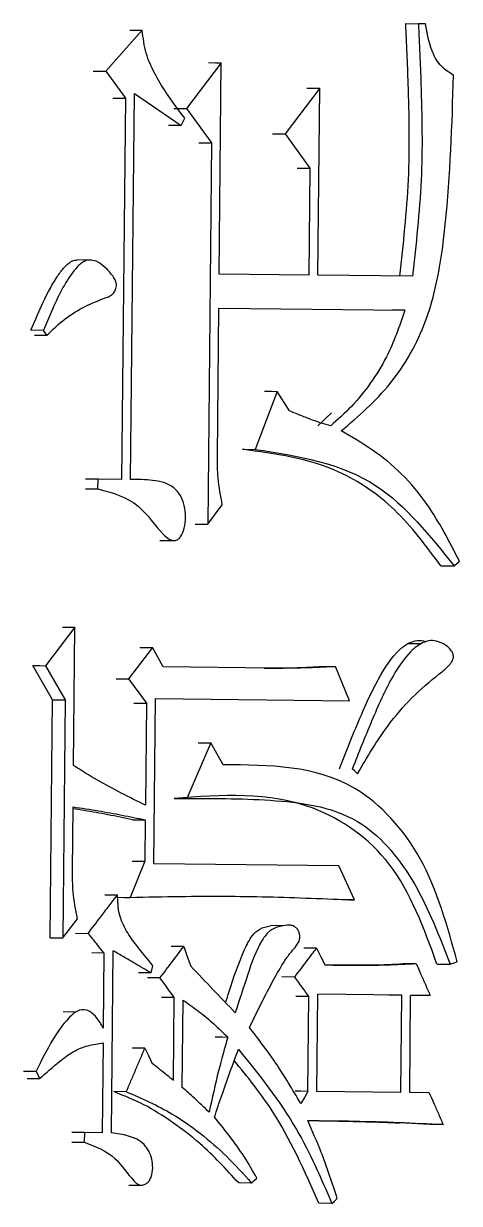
# Model space of a CAD drawing. Header units: millimetres. Extents: x 2344 to 4024, y 1094 to 2282.
# Drawn here: x 2973.693 to 2975.439, y 1245.222 to 1249.951 of the extents above; entities that cross this region are included whole.
import ezdxf

# ---------------------------------------------------------------- set-up
doc = ezdxf.new("R2010")
doc.units = ezdxf.units.MM

msp = doc.modelspace()

# ---------------------------------------------------------------- linework, layer by layer
at = {"color": 7, "linetype": 'Continuous', "lineweight": 25}
for p, q in [((2975.2228, 1249.9507), (2975.275, 1249.9503)), ((2975.3035, 1249.95), (2975.275, 1249.9503)), ((2974.1686, 1249.924), (2974.0222, 1249.7602)), ((2974.1184, 1249.9244), (2974.1687, 1249.924)), ((2974.0222, 1249.7602), (2974.1008, 1249.6522)), ((2974.485, 1249.7938), (2974.3462, 1249.6104)), ((2974.4766, 1248.9469), (2974.485, 1249.7938)), ((2974.1218, 1248.1233), (2974.1372, 1249.6712)), ((2974.1372, 1249.6712), (2974.3238, 1249.5425)), ((2974.8792, 1249.692), (2974.7411, 1249.5086)), ((2974.8718, 1248.9424), (2974.8792, 1249.692)), ((2974.1008, 1249.6522), (2974.0857, 1248.1238)), ((2974.3238, 1249.5425), (2974.3386, 1249.5716)), ((2974.3462, 1249.6104), (2974.4458, 1249.473)), ((2974.4458, 1249.473), (2974.4307, 1247.9446)), ((2974.7411, 1249.5086), (2974.8402, 1249.3711)), ((2974.8402, 1249.3711), (2974.836, 1248.9428)), ((2973.9574, 1249.0031), (2973.9071, 1249.0034)), ((2974.836, 1248.9428), (2974.4766, 1248.9469)), ((2975.2507, 1248.938), (2974.8718, 1248.9424)), ((2974.4694, 1248.2167), (2974.4753, 1248.8106)), ((2974.4753, 1248.8106), (2975.2208, 1248.8021)), ((2973.7723, 1248.7212), (2973.7222, 1248.7216)), ((2973.7867, 1248.7017), (2973.7724, 1248.7212)), ((2974.7094, 1248.4769), (2974.6208, 1248.2442)), ((2974.7588, 1248.3984), (2974.7094, 1248.4769)), ((2974.9266, 1248.3905), (2974.8714, 1248.3385)), ((2974.5695, 1248.2445), (2974.6208, 1248.2442)), ((2973.9915, 1248.1248), (2973.9414, 1248.1252)), ((2973.9911, 1248.0859), (2973.9915, 1248.1248)), ((2974.0857, 1248.1238), (2973.9915, 1248.1248)), ((2974.1522, 1248.124), (2974.1219, 1248.1242)), ((2973.941, 1248.0862), (2973.9911, 1248.0859)), ((2974.4307, 1247.9446), (2974.4891, 1248.0218)), ((2974.3799, 1247.9449), (2974.4307, 1247.9446)), ((2974.2391, 1247.8798), (2974.2896, 1247.8794)), ((2975.3648, 1247.7779), (2975.4173, 1247.7775)), ((2975.4173, 1247.7775), (2975.4388, 1247.7968)), ((2973.8986, 1247.532), (2973.7808, 1247.3775)), ((2973.8931, 1246.9771), (2973.8986, 1247.532)), ((2974.2092, 1247.4506), (2974.1139, 1247.3251)), ((2974.2518, 1247.3722), (2974.2092, 1247.4506)), ((2975.2836, 1247.4647), (2975.2313, 1247.465)), ((2973.8091, 1247.2407), (2973.7307, 1247.3779)), ((2973.7808, 1247.3775), (2973.8594, 1247.2403)), ((2974.6912, 1247.3672), (2974.2518, 1247.3722)), ((2974.9981, 1247.2371), (2974.9422, 1247.374)), ((2974.1139, 1247.3251), (2974.1853, 1247.2269)), ((2973.7996, 1246.2866), (2973.8091, 1247.2407)), ((2973.8594, 1247.2403), (2973.8499, 1246.2863)), ((2974.1853, 1247.2269), (2974.1812, 1246.818)), ((2974.2151, 1246.584), (2974.2216, 1247.246)), ((2974.2216, 1247.246), (2974.9981, 1247.2371)), ((2974.9466, 1247.2374), (2974.9981, 1247.2371)), ((2974.4436, 1247.0682), (2974.3476, 1246.8453)), ((2974.4931, 1246.98), (2974.4436, 1247.0682)), ((2973.8889, 1246.5585), (2973.8914, 1246.8116)), ((2974.1303, 1246.7599), (2974.1807, 1246.7596)), ((2974.1807, 1246.7596), (2974.179, 1246.5941)), ((2974.179, 1246.5941), (2974.1197, 1246.4487)), ((2974.1287, 1246.5945), (2974.179, 1246.5941)), ((2974.9558, 1246.5755), (2974.2151, 1246.584)), ((2975.0188, 1246.4385), (2974.9558, 1246.5755)), ((2974.019, 1246.4594), (2974.0692, 1246.4591)), ((2973.8499, 1246.2863), (2973.9088, 1246.3635)), ((2974.7333, 1246.3354), (2974.6818, 1246.3357)), ((2973.7996, 1246.2866), (2973.8499, 1246.2863)), ((2973.9017, 1246.3049), (2973.9517, 1246.3046)), ((2974.0162, 1246.226), (2973.966, 1246.2263)), ((2974.0132, 1245.9242), (2974.0162, 1246.226)), ((2974.0452, 1245.5052), (2974.0525, 1246.2353)), ((2974.2035, 1246.146), (2974.211, 1246.1751)), ((2975.2662, 1246.1825), (2975.2142, 1246.1829)), ((2975.4015, 1246.181), (2975.43, 1246.1904)), ((2974.2035, 1246.146), (2974.1531, 1246.1463)), ((2974.2394, 1246.1261), (2974.189, 1246.1264)), ((2974.7794, 1246.1297), (2974.7282, 1246.13)), ((2974.2964, 1246.0476), (2974.2459, 1246.0479)), ((2974.2932, 1245.7166), (2974.2964, 1246.0476)), ((2974.3289, 1245.6869), (2974.3324, 1246.0374)), ((2974.8322, 1245.6715), (2974.836, 1246.0511)), ((2974.8681, 1245.6711), (2974.8719, 1246.0605)), ((2975.2079, 1246.0566), (2974.8719, 1246.0605)), ((2975.2079, 1246.0566), (2975.156, 1246.057)), ((2975.204, 1245.6672), (2975.2079, 1246.0566)), ((2975.2397, 1245.6668), (2975.2435, 1246.0562)), ((2975.3219, 1246.0553), (2975.2435, 1246.0562)), ((2973.902, 1245.9892), (2973.8521, 1245.9896)), ((2974.009, 1245.5056), (2974.0126, 1245.8658)), ((2973.6932, 1245.7524), (2973.7429, 1245.752)), ((2973.7429, 1245.752), (2973.7572, 1245.7227)), ((2973.7074, 1245.723), (2973.7572, 1245.7227)), ((2974.1048, 1245.67), (2974.0545, 1245.6703)), ((2975.204, 1245.6672), (2974.8681, 1245.6711)), ((2975.3181, 1245.6659), (2975.2397, 1245.6668)), ((2973.9365, 1245.5064), (2973.8865, 1245.5068)), ((2973.9365, 1245.5064), (2973.9362, 1245.4675)), ((2974.009, 1245.5056), (2973.9365, 1245.5064)), ((2975.3213, 1245.5391), (2975.198, 1245.5449)), ((2973.8861, 1245.4678), (2973.9362, 1245.4675)), ((2974.1142, 1245.2962), (2974.1645, 1245.2959)), ((2974.6061, 1245.3041), (2974.5551, 1245.3044)), ((2974.9281, 1245.2225), (2974.8763, 1245.2228))]:
    msp.add_line(p, q, dxfattribs=at)
at = {"color": 7, "linetype": 'Continuous', "lineweight": 25, "flags": 128}
for points in [[(2973.9721, 1249.7605), (2974, 1249.7603), (2974.0222, 1249.7602)], [(2974.4343, 1249.7942), (2974.4625, 1249.794), (2974.485, 1249.7938)], [(2974.8279, 1249.6923), (2974.8565, 1249.6921), (2974.8792, 1249.692)], [(2974.0506, 1249.6525), (2974.0785, 1249.6523), (2974.1008, 1249.6522)], [(2974.2956, 1249.6108), (2974.3238, 1249.6106), (2974.3462, 1249.6104)], [(2974.3238, 1249.5425), (2974.2953, 1249.5427), (2974.2733, 1249.5429)], [(2974.3951, 1249.4733), (2974.4233, 1249.4731), (2974.4458, 1249.473)], [(2974.69, 1249.5089), (2974.7185, 1249.5087), (2974.7411, 1249.5086)], [(2974.7889, 1249.3715), (2974.8175, 1249.3713), (2974.8402, 1249.3711)], [(2975.2208, 1248.8021), (2975.2042, 1248.8022), (2975.1864, 1248.8023), (2975.169, 1248.8024)], [(2973.7365, 1248.702), (2973.754, 1248.7019), (2973.7703, 1248.7018), (2973.7867, 1248.7017)], [(2974.6583, 1248.4772), (2974.6867, 1248.477), (2974.7094, 1248.4769)], [(2973.8486, 1247.5323), (2973.8764, 1247.5321), (2973.8986, 1247.532)], [(2974.1588, 1247.4509), (2974.1869, 1247.4507), (2974.2092, 1247.4506)], [(2973.7311, 1247.3779), (2973.7588, 1247.3777), (2973.7808, 1247.3775)], [(2974.8904, 1247.3744), (2974.9195, 1247.3742), (2974.9422, 1247.374)], [(2974.0637, 1247.3254), (2974.0917, 1247.3252), (2974.1139, 1247.3251)], [(2973.8091, 1247.2407), (2973.8373, 1247.2405), (2973.8594, 1247.2403)], [(2974.1349, 1247.2272), (2974.163, 1247.227), (2974.1853, 1247.2269)], [(2974.3929, 1247.0685), (2974.4211, 1247.0683), (2974.4436, 1247.0682)], [(2975.031, 1246.9446), (2975.0256, 1246.9496), (2975.0177, 1246.957), (2975.0098, 1246.9643)], [(2974.297, 1246.8457), (2974.3094, 1246.8456), (2974.3222, 1246.8455), (2974.3476, 1246.8453)], [(2974.0691, 1246.4491), (2974.0974, 1246.4489), (2974.1197, 1246.4487)], [(2975.0188, 1246.4385), (2974.9898, 1246.4387), (2974.9673, 1246.4388)], [(2974.3345, 1246.2516), (2974.306, 1246.2518), (2974.284, 1246.2519)], [(2974.3345, 1246.2516), (2974.3486, 1246.2125), (2974.3626, 1246.1734)], [(2974.8666, 1246.2455), (2974.8376, 1246.2457), (2974.8152, 1246.2459)], [(2974.8666, 1246.2455), (2974.8842, 1246.2112), (2974.9017, 1246.177)], [(2975.3493, 1246.1813), (2975.3702, 1246.1812), (2975.3858, 1246.1811), (2975.4015, 1246.181)], [(2974.836, 1246.0511), (2974.8071, 1246.0513), (2974.7843, 1246.0515)], [(2975.3219, 1246.0553), (2975.2926, 1246.0555), (2975.2699, 1246.0557)], [(2974.4603, 1245.8897), (2974.4886, 1245.8895), (2974.5111, 1245.8893)], [(2974.1788, 1245.8444), (2974.1504, 1245.8446), (2974.1285, 1245.8448)], [(2974.1788, 1245.8444), (2974.193, 1245.8151), (2974.2072, 1245.7857)], [(2974.8322, 1245.6715), (2974.8033, 1245.6717), (2974.7809, 1245.6718)], [(2974.8322, 1245.6715), (2974.8177, 1245.6473), (2974.8031, 1245.6231)], [(2975.3738, 1245.5387), (2975.3444, 1245.5389), (2975.3213, 1245.5391)], [(2974.6061, 1245.3041), (2974.6169, 1245.3137), (2974.6278, 1245.3233)], [(2974.9281, 1245.2225), (2974.9389, 1245.2321), (2974.9497, 1245.2417)]]:
    msp.add_lwpolyline(points, dxfattribs=at)
at = {"color": 7, "linetype": 'Continuous', "lineweight": 25}
for points, knots in [([(2975.2228, 1249.9507), (2975.2263, 1249.8707), (2975.2354, 1249.6625), (2975.2416, 1249.3233), (2975.2129, 1249.0671), (2975.1985, 1248.9384)], [0, 0, 0, 0, 0.237032, 0.616554, 1, 1, 1, 1]), ([(2975.275, 1249.9503), (2975.2785, 1249.8695), (2975.2877, 1249.6609), (2975.2938, 1249.3218), (2975.2651, 1249.0664), (2975.2507, 1248.938)], [0, 0, 0, 0, 0.239399, 0.617731, 1, 1, 1, 1]), ([(2975.4154, 1249.7443), (2975.3982, 1249.7545), (2975.3631, 1249.7754), (2975.3207, 1249.8488), (2975.3101, 1249.9113), (2975.3035, 1249.95)], [0, 0, 0, 0, 0.268214, 0.547278, 1, 1, 1, 1]), ([(2974.3386, 1249.5716), (2974.3125, 1249.6057), (2974.2694, 1249.6621), (2974.2182, 1249.7496), (2974.1793, 1249.8308), (2974.1722, 1249.8928), (2974.1687, 1249.924)], [0, 0, 0, 0, 0.3344784, 0.553297, 0.7750177, 1, 1, 1, 1]), ([(2974.9659, 1248.3182), (2975.0343, 1248.3772), (2975.1718, 1248.4957), (2975.3332, 1248.7797), (2975.3991, 1249.2142), (2975.4093, 1249.5448), (2975.4154, 1249.7443)], [0, 0, 0, 0, 0.189845, 0.381751, 0.626901, 1, 1, 1, 1]), ([(2973.7222, 1248.7216), (2973.736, 1248.7544), (2973.7664, 1248.8269), (2973.8089, 1248.9094), (2973.8491, 1248.9682), (2973.8751, 1248.9934), (2973.8964, 1249.0038), (2973.9052, 1249.0028), (2973.9067, 1249.0027)], [0, 0, 0, 0, 0.298109, 0.659441, 0.786054, 0.9137, 0.984945, 1, 1, 1, 1]), ([(2973.7867, 1248.7017), (2973.8104, 1248.7248), (2973.8808, 1248.7935), (2973.9727, 1248.834), (2974.0424, 1248.859), (2974.0556, 1248.8727), (2974.0631, 1248.8871), (2974.0658, 1248.9003), (2974.0642, 1248.9142), (2974.0518, 1248.9405), (2974.0263, 1248.9691), (2973.9945, 1248.9953), (2973.9665, 1249.0041), (2973.944, 1249.0023), (2973.919, 1248.9884), (2973.8642, 1248.9265), (2973.8182, 1248.8299), (2973.7831, 1248.7467), (2973.7723, 1248.7212)], [0, 0, 0, 0, 0.116276, 0.344807, 0.36862, 0.392613, 0.409461, 0.422044, 0.43469, 0.453213, 0.516657, 0.566689, 0.599724, 0.625626, 0.651478, 0.703426, 0.909309, 1, 1, 1, 1]), ([(2975.2208, 1248.8021), (2975.1986, 1248.738), (2975.1623, 1248.633), (2975.0836, 1248.508), (2975.0089, 1248.4142), (2974.9516, 1248.3634), (2974.9232, 1248.3381)], [0, 0, 0, 0, 0.3468184, 0.5676693, 0.7853157, 1, 1, 1, 1]), ([(2974.9232, 1248.3381), (2974.8987, 1248.3456), (2974.8587, 1248.3579), (2974.8043, 1248.3796), (2974.774, 1248.3922), (2974.7588, 1248.3984)], [0, 0, 0, 0, 0.4413656, 0.7206286, 1, 1, 1, 1]), ([(2975.4388, 1247.7968), (2975.3986, 1247.8749), (2975.3328, 1248.0026), (2975.2109, 1248.1494), (2975.0924, 1248.2446), (2975.0079, 1248.2937), (2974.9659, 1248.3182)], [0, 0, 0, 0, 0.347871, 0.568479, 0.785366, 1, 1, 1, 1]), ([(2975.3648, 1247.7779), (2975.3059, 1247.8568), (2975.1896, 1248.0126), (2974.919, 1248.1971), (2974.7014, 1248.2266), (2974.5695, 1248.2445)], [0, 0, 0, 0, 0.287887, 0.568192, 1, 1, 1, 1]), ([(2974.6208, 1248.2442), (2974.7925, 1248.2178), (2975.1038, 1248.1698), (2975.3202, 1247.899), (2975.4173, 1247.7775)], [0, 0, 0, 0, 0.551329, 1, 1, 1, 1]), ([(2974.4891, 1248.0218), (2974.4823, 1248.0577), (2974.4701, 1248.1219), (2974.4696, 1248.1877), (2974.4694, 1248.2167)], [0, 0, 0, 0, 0.558776, 1, 1, 1, 1]), ([(2973.9911, 1248.0859), (2974.0488, 1248.0704), (2974.1533, 1248.0423), (2974.2245, 1247.9295), (2974.2751, 1247.8827), (2974.2978, 1247.8761), (2974.314, 1247.8846), (2974.327, 1247.9009), (2974.3392, 1247.9306), (2974.3442, 1247.9735), (2974.3383, 1248.0193), (2974.3232, 1248.0616), (2974.2825, 1248.1071), (2974.2096, 1248.1237), (2974.1511, 1248.1234), (2974.1218, 1248.1233)], [0, 0, 0, 0, 0.229967, 0.416442, 0.453146, 0.48729, 0.503831, 0.521953, 0.561603, 0.612123, 0.663703, 0.71452, 0.762653, 0.881431, 1, 1, 1, 1]), ([(2974.9579, 1246.9647), (2974.9867, 1247.037), (2975.0349, 1247.1579), (2975.11, 1247.3228), (2975.1744, 1247.4241), (2975.2345, 1247.4698), (2975.2696, 1247.48), (2975.2937, 1247.4792), (2975.3042, 1247.473), (2975.3047, 1247.4727)], [0, 0, 0, 0, 0.343217, 0.574097, 0.808163, 0.880115, 0.938613, 0.997307, 1, 1, 1, 1]), ([(2975.031, 1246.9446), (2975.0694, 1247.0104), (2975.1598, 1247.1655), (2975.2964, 1247.2993), (2975.3924, 1247.3705), (2975.4095, 1247.3939), (2975.4142, 1247.4049), (2975.4154, 1247.415), (2975.4133, 1247.4253), (2975.4062, 1247.4391), (2975.3875, 1247.4582), (2975.3585, 1247.4745), (2975.3226, 1247.4806), (2975.2826, 1247.4679), (2975.2285, 1247.4235), (2975.1575, 1247.3176), (2975.0861, 1247.1553), (2975.0353, 1247.0281), (2975.0098, 1246.9643)], [0, 0, 0, 0, 0.164124, 0.387077, 0.431971, 0.442519, 0.450914, 0.456891, 0.462871, 0.472194, 0.489702, 0.523368, 0.551039, 0.578777, 0.624862, 0.711341, 0.855214, 1, 1, 1, 1]), ([(2974.6562, 1247.3676), (2974.6756, 1247.3676), (2974.7198, 1247.3675), (2974.7979, 1247.3695), (2974.8566, 1247.3726), (2974.8904, 1247.3744)], [0, 0, 0, 0, 0.2474169, 0.5651827, 1, 1, 1, 1]), ([(2974.9422, 1247.374), (2974.9175, 1247.3727), (2974.868, 1247.3699), (2974.7843, 1247.3673), (2974.7253, 1247.3672), (2974.6912, 1247.3672)], [0, 0, 0, 0, 0.296478, 0.59297, 1, 1, 1, 1]), ([(2974.1812, 1246.818), (2974.1498, 1246.8338), (2974.0853, 1246.866), (2973.9885, 1246.9171), (2973.9249, 1246.9571), (2973.8931, 1246.9771)], [0, 0, 0, 0, 0.322832, 0.661066, 1, 1, 1, 1]), ([(2975.43, 1246.1904), (2975.3906, 1246.3342), (2975.3138, 1246.614), (2974.984, 1246.978), (2974.6779, 1246.9792), (2974.4931, 1246.98)], [0, 0, 0, 0, 0.295263, 0.57455, 1, 1, 1, 1]), ([(2975.349, 1246.1813), (2975.2963, 1246.3258), (2975.1943, 1246.6056), (2974.7961, 1246.8815), (2974.4856, 1246.8592), (2974.2967, 1246.8457)], [0, 0, 0, 0, 0.2945353, 0.570582, 1, 1, 1, 1]), ([(2974.3476, 1246.8453), (2974.4654, 1246.8454), (2974.7008, 1246.8456), (2975.0451, 1246.7947), (2975.2761, 1246.5081), (2975.3591, 1246.2915), (2975.4015, 1246.181)], [0, 0, 0, 0, 0.273139, 0.54581, 0.768156, 1, 1, 1, 1]), ([(2973.8914, 1246.8116), (2973.9253, 1246.8065), (2973.9906, 1246.7968), (2974.087, 1246.7788), (2974.1494, 1246.766), (2974.1807, 1246.7596)], [0, 0, 0, 0, 0.349007, 0.674455, 1, 1, 1, 1]), ([(2974.1299, 1246.76), (2974.0968, 1246.7668), (2974.0323, 1246.7801), (2973.9527, 1246.7944), (2973.9062, 1246.8016), (2973.8914, 1246.8039)], [0, 0, 0, 0, 0.418604, 0.814111, 1, 1, 1, 1]), ([(2973.9088, 1246.3635), (2973.9019, 1246.3994), (2973.8896, 1246.4636), (2973.8891, 1246.5294), (2973.8889, 1246.5585)], [0, 0, 0, 0, 0.558776, 1, 1, 1, 1]), ([(2973.9517, 1246.3046), (2973.9685, 1246.3267), (2973.9965, 1246.3635), (2974.0357, 1246.415), (2974.058, 1246.4444), (2974.0692, 1246.4591)], [0, 0, 0, 0, 0.429614, 0.714807, 1, 1, 1, 1]), ([(2974.211, 1246.1751), (2974.1889, 1246.2023), (2974.1524, 1246.2471), (2974.1035, 1246.3125), (2974.0724, 1246.381), (2974.0703, 1246.4328), (2974.0692, 1246.4591)], [0, 0, 0, 0, 0.333977, 0.551625, 0.772836, 1, 1, 1, 1]), ([(2974.1197, 1246.4487), (2974.187, 1246.4503), (2974.3712, 1246.4547), (2974.6714, 1246.4531), (2974.903, 1246.4434), (2975.0188, 1246.4385)], [0, 0, 0, 0, 0.223363, 0.611532, 1, 1, 1, 1]), ([(2974.5023, 1246.0268), (2974.507, 1246.0417), (2974.5294, 1246.113), (2974.561, 1246.2054), (2974.6025, 1246.2915), (2974.6403, 1246.3267), (2974.6669, 1246.3317), (2974.6817, 1246.3345)], [0, 0, 0, 0, 0.119867, 0.576268, 0.756066, 0.8648, 1, 1, 1, 1]), ([(2974.5978, 1245.9273), (2974.6292, 1245.9915), (2974.6739, 1246.083), (2974.7309, 1246.1838), (2974.7623, 1246.2285), (2974.7833, 1246.2508), (2974.7951, 1246.2688), (2974.7999, 1246.2847), (2974.7996, 1246.2991), (2974.7955, 1246.3128), (2974.7879, 1246.3247), (2974.7761, 1246.3341), (2974.753, 1246.3397), (2974.7197, 1246.3333), (2974.6777, 1246.3188), (2974.6285, 1246.251), (2974.5894, 1246.1357), (2974.5573, 1246.0368), (2974.5409, 1245.9863)], [0, 0, 0, 0, 0.226511, 0.322789, 0.371164, 0.404356, 0.425848, 0.440245, 0.454684, 0.468732, 0.483847, 0.499719, 0.520065, 0.569414, 0.623568, 0.676863, 0.835285, 1, 1, 1, 1]), ([(2974.0162, 1246.226), (2974.0074, 1246.2366), (2973.9923, 1246.2551), (2973.9708, 1246.2813), (2973.9581, 1246.2968), (2973.9517, 1246.3046)], [0, 0, 0, 0, 0.406188, 0.703094, 1, 1, 1, 1]), ([(2974.2035, 1246.146), (2974.1813, 1246.1591), (2974.145, 1246.1806), (2974.0946, 1246.2104), (2974.0665, 1246.227), (2974.0525, 1246.2353)], [0, 0, 0, 0, 0.441929, 0.720965, 1, 1, 1, 1]), ([(2974.2394, 1246.1261), (2974.2478, 1246.1371), (2974.2646, 1246.1593), (2974.2963, 1246.2011), (2974.3196, 1246.2319), (2974.3345, 1246.2516)], [0, 0, 0, 0, 0.264385, 0.528769, 1, 1, 1, 1]), ([(2974.7794, 1246.1297), (2974.7877, 1246.1407), (2974.8044, 1246.1628), (2974.8335, 1246.2015), (2974.8542, 1246.229), (2974.8666, 1246.2455)], [0, 0, 0, 0, 0.2864167, 0.5728334, 1, 1, 1, 1]), ([(2974.5409, 1245.9863), (2974.5112, 1246.0175), (2974.4518, 1246.0799), (2974.3924, 1246.1422), (2974.3626, 1246.1734)], [0, 0, 0, 0, 0.5, 1, 1, 1, 1]), ([(2975.2662, 1246.1825), (2975.2266, 1246.1804), (2975.1462, 1246.1761), (2975.0246, 1246.1754), (2974.9427, 1246.1764), (2974.9017, 1246.177)], [0, 0, 0, 0, 0.326993, 0.663435, 1, 1, 1, 1]), ([(2975.0749, 1246.1778), (2975.0665, 1246.1776), (2975.0388, 1246.177), (2974.9749, 1246.1765), (2974.9334, 1246.1767), (2974.9159, 1246.1768)], [0, 0, 0, 0, 0.201973, 0.664029, 1, 1, 1, 1]), ([(2975.074, 1246.178), (2975.0801, 1246.1781), (2975.1268, 1246.1788), (2975.1734, 1246.181), (2975.2139, 1246.1829)], [0, 0, 0, 0, 0.1308084, 1, 1, 1, 1]), ([(2975.2662, 1246.1825), (2975.272, 1246.1693), (2975.2841, 1246.1415), (2975.3027, 1246.0991), (2975.3155, 1246.0699), (2975.3219, 1246.0553)], [0, 0, 0, 0, 0.311103, 0.655551, 1, 1, 1, 1]), ([(2974.2964, 1246.0476), (2974.2883, 1246.0588), (2974.2747, 1246.0775), (2974.2557, 1246.1037), (2974.2449, 1246.1186), (2974.2394, 1246.1261)], [0, 0, 0, 0, 0.42963, 0.714814, 1, 1, 1, 1]), ([(2974.836, 1246.0511), (2974.8279, 1246.0624), (2974.8144, 1246.0811), (2974.7956, 1246.1073), (2974.7848, 1246.1222), (2974.7794, 1246.1297)], [0, 0, 0, 0, 0.42963, 0.714814, 1, 1, 1, 1]), ([(2974.3324, 1246.0374), (2974.3539, 1246.0221), (2974.3958, 1245.9923), (2974.4554, 1245.9428), (2974.4926, 1245.9072), (2974.5111, 1245.8893)], [0, 0, 0, 0, 0.344572, 0.671751, 1, 1, 1, 1]), ([(2974.0132, 1245.9242), (2974.0042, 1245.9399), (2973.9866, 1245.9707), (2973.949, 1246.0022), (2973.907, 1245.9963), (2973.866, 1245.9603), (2973.8075, 1245.8811), (2973.7686, 1245.8033), (2973.7429, 1245.752)], [0, 0, 0, 0, 0.121717, 0.238499, 0.329404, 0.425324, 0.620733, 1, 1, 1, 1]), ([(2974.8031, 1245.6231), (2974.7867, 1245.6511), (2974.754, 1245.7069), (2974.688, 1245.8111), (2974.6332, 1245.8817), (2974.5978, 1245.9273)], [0, 0, 0, 0, 0.26129, 0.522629, 1, 1, 1, 1]), ([(2974.5111, 1245.8893), (2974.4984, 1245.8444), (2974.4704, 1245.7451), (2974.4483, 1245.6438), (2974.4361, 1245.5884)], [0, 0, 0, 0, 0.453224, 1, 1, 1, 1]), ([(2973.7572, 1245.7227), (2973.7837, 1245.7462), (2973.8273, 1245.7848), (2973.8909, 1245.8332), (2973.951, 1245.8567), (2973.9921, 1245.8628), (2974.0126, 1245.8658)], [0, 0, 0, 0, 0.3449557, 0.566156, 0.7837883, 1, 1, 1, 1]), ([(2974.1048, 1245.67), (2974.1109, 1245.6846), (2974.1233, 1245.7136), (2974.1418, 1245.7572), (2974.1603, 1245.8008), (2974.1727, 1245.8299), (2974.1788, 1245.8444)], [0, 0, 0, 0, 0.2499999, 0.4999997, 0.7499996, 1, 1, 1, 1]), ([(2974.4576, 1245.5686), (2974.4672, 1245.5973), (2974.4874, 1245.6573), (2974.5195, 1245.7478), (2974.5424, 1245.8094), (2974.5538, 1245.8401)], [0, 0, 0, 0, 0.314372, 0.657161, 1, 1, 1, 1]), ([(2974.5538, 1245.8401), (2974.6364, 1245.7376), (2974.7852, 1245.5527), (2974.8841, 1245.3242), (2974.9281, 1245.2225)], [0, 0, 0, 0, 0.555057, 1, 1, 1, 1]), ([(2974.2072, 1245.7857), (2974.2175, 1245.7774), (2974.237, 1245.7617), (2974.2656, 1245.7387), (2974.284, 1245.7239), (2974.2932, 1245.7166)], [0, 0, 0, 0, 0.359367, 0.679683, 1, 1, 1, 1]), ([(2974.8763, 1245.2228), (2974.8194, 1245.3514), (2974.7269, 1245.5609), (2974.5899, 1245.7296), (2974.5371, 1245.7947)], [0, 0, 0, 0, 0.614069, 1, 1, 1, 1]), ([(2974.5547, 1245.3044), (2974.5043, 1245.3595), (2974.4216, 1245.4497), (2974.2905, 1245.5484), (2974.1764, 1245.622), (2974.0947, 1245.6543), (2974.0541, 1245.6703)], [0, 0, 0, 0, 0.3447271, 0.5650735, 0.7836563, 1, 1, 1, 1]), ([(2974.1048, 1245.67), (2974.1671, 1245.6428), (2974.2702, 1245.5977), (2974.4026, 1245.5042), (2974.5092, 1245.412), (2974.5737, 1245.3402), (2974.6061, 1245.3041)], [0, 0, 0, 0, 0.335108, 0.554596, 0.776227, 1, 1, 1, 1]), ([(2974.4361, 1245.5884), (2974.4264, 1245.5977), (2974.407, 1245.6165), (2974.3715, 1245.6496), (2974.3452, 1245.6727), (2974.3289, 1245.6869)], [0, 0, 0, 0, 0.276554, 0.553118, 1, 1, 1, 1]), ([(2975.3181, 1245.6659), (2975.3238, 1245.6527), (2975.336, 1245.6249), (2975.3546, 1245.5825), (2975.3674, 1245.5533), (2975.3738, 1245.5387)], [0, 0, 0, 0, 0.311103, 0.655551, 1, 1, 1, 1]), ([(2974.6278, 1245.3233), (2974.6111, 1245.3527), (2974.5778, 1245.4115), (2974.5191, 1245.4918), (2974.4781, 1245.543), (2974.4576, 1245.5686)], [0, 0, 0, 0, 0.332927, 0.666015, 1, 1, 1, 1]), ([(2974.8311, 1245.5546), (2974.8932, 1245.5541), (2975.015, 1245.5529), (2975.1959, 1245.5479), (2975.3145, 1245.5418), (2975.3738, 1245.5387)], [0, 0, 0, 0, 0.342177, 0.671046, 1, 1, 1, 1]), ([(2974.9497, 1245.2417), (2974.9396, 1245.2728), (2974.9192, 1245.335), (2974.8817, 1245.4406), (2974.8498, 1245.5124), (2974.8311, 1245.5546)], [0, 0, 0, 0, 0.2910771, 0.5821907, 1, 1, 1, 1]), ([(2974.8312, 1245.5544), (2974.8395, 1245.5543), (2974.9066, 1245.5535), (2974.9955, 1245.552), (2975.0981, 1245.5491), (2975.1563, 1245.5469), (2975.1839, 1245.5458), (2975.1955, 1245.5453), (2975.1985, 1245.5452), (2975.1984, 1245.5452), (2975.1984, 1245.5452)], [0, 0, 0, 0, 0.057444, 0.465361, 0.735639, 0.872302, 0.945992, 0.983048, 0.996714, 1, 1, 1, 1]), ([(2973.9362, 1245.4675), (2973.98, 1245.451), (2974.0594, 1245.4211), (2974.1127, 1245.3338), (2974.1526, 1245.296), (2974.1718, 1245.2951), (2974.1864, 1245.3024), (2974.1973, 1245.3136), (2974.2072, 1245.3344), (2974.2117, 1245.3646), (2974.2079, 1245.4007), (2974.1955, 1245.433), (2974.1675, 1245.4722), (2974.113, 1245.4957), (2974.0678, 1245.502), (2974.0452, 1245.5052)], [0, 0, 0, 0, 0.230647, 0.417745, 0.453735, 0.487633, 0.510876, 0.534885, 0.560066, 0.612168, 0.663103, 0.713772, 0.762955, 0.881812, 1, 1, 1, 1])]:
    msp.add_open_spline(points, degree=3, knots=knots, dxfattribs=at)

doc.saveas('drawing.dxf')
